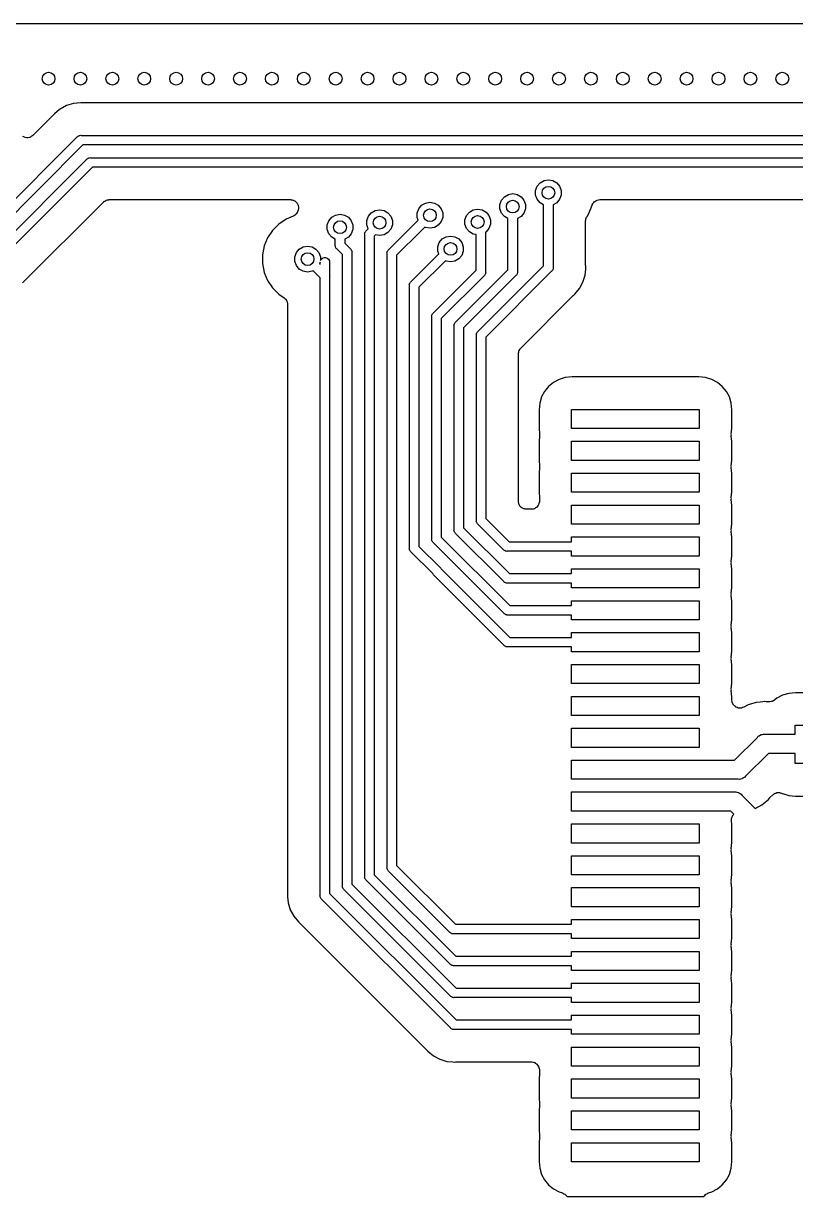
# Model space of a CAD drawing. Extents: x 552.7 to 632.3, y 410.9 to 459.8.
# Drawn here: x 568.56 to 580.66, y 441.38 to 459.78 of the extents above; entities that cross this region are included whole.
import ezdxf

# ---------------------------------------------------------------- set-up
doc = ezdxf.new("R2010")
doc.units = 0
doc.header["$MEASUREMENT"] = 0
doc.layers.add('BLACK', color=7, linetype='CONTINUOUS')

msp = doc.modelspace()

# ---------------------------------------------------------------- linework, layer by layer
at = {"layer": 'BLACK', "linetype": 'CONTINUOUS'}
for p, q in [((552.785, 459.776), (604.042, 459.776)), ((569.13, 458.433), (569.122, 458.426)), ((569.231, 458.487), (569.13, 458.433)), ((569.341, 458.52), (569.231, 458.487)), ((569.456, 458.531), (569.341, 458.52)), ((569.478, 458.529), (569.456, 458.531)), ((569.484, 458.53), (569.478, 458.529)), ((569.491, 458.529), (569.484, 458.53)), ((583.419, 458.529), (569.491, 458.529)), ((569.019, 458.333), (568.706, 458.02)), ((569.022, 458.338), (569.019, 458.333)), ((569.027, 458.342), (569.022, 458.338)), ((569.041, 458.36), (569.027, 458.342)), ((569.122, 458.426), (569.041, 458.36)), ((569.122, 458.426), (569.122, 458.426)), ((567.519, 456.115), (569.4, 457.996)), ((568.564, 457.996), (568.545, 458.004)), ((568.583, 457.987), (568.564, 457.996)), ((568.584, 457.987), (568.583, 457.987)), ((568.586, 457.986), (568.584, 457.987)), ((568.606, 457.985), (568.586, 457.986)), ((568.627, 457.983), (568.606, 457.985)), ((568.628, 457.984), (568.627, 457.983)), ((568.63, 457.984), (568.628, 457.984)), ((568.649, 457.989), (568.63, 457.984)), ((568.669, 457.995), (568.649, 457.989)), ((568.671, 457.996), (568.669, 457.995)), ((568.672, 457.996), (568.671, 457.996)), ((568.689, 458.008), (568.672, 457.996)), ((568.706, 458.02), (568.689, 458.008)), ((569.4, 457.996), (569.407, 458.004)), ((569.407, 458.004), (569.415, 458.009)), ((569.415, 458.009), (569.423, 458.015)), ((569.423, 458.015), (569.427, 458.016)), ((569.427, 458.016), (569.43, 458.017)), ((569.43, 458.017), (569.439, 458.019)), ((569.439, 458.019), (569.449, 458.022)), ((569.449, 458.022), (569.459, 458.021)), ((569.459, 458.021), (583.451, 458.021)), ((569.487, 457.871), (567.645, 456.029)), ((583.423, 457.871), (569.487, 457.871)), ((567.869, 455.965), (569.55, 457.646)), ((569.637, 457.521), (567.995, 455.879)), ((569.55, 457.646), (569.557, 457.654)), ((569.557, 457.654), (569.565, 457.659)), ((569.565, 457.659), (569.573, 457.665)), ((569.573, 457.665), (569.577, 457.666)), ((569.577, 457.666), (569.58, 457.667)), ((569.58, 457.667), (569.589, 457.669)), ((569.589, 457.669), (569.599, 457.672)), ((569.599, 457.672), (569.609, 457.671)), ((569.609, 457.671), (583.306, 457.671)), ((583.278, 457.521), (569.637, 457.521)), ((576.584, 457.156), (576.609, 457.222)), ((576.584, 457.085), (576.584, 457.156)), ((576.609, 457.222), (576.654, 457.276)), ((576.654, 457.276), (576.715, 457.311)), ((576.715, 457.311), (576.784, 457.324)), ((576.784, 457.324), (576.854, 457.311)), ((576.854, 457.311), (576.915, 457.276)), ((576.915, 457.276), (576.96, 457.222)), ((576.96, 457.222), (576.984, 457.156)), ((576.984, 457.156), (576.984, 457.085)), ((568.54, 455.706), (569.81, 456.975)), ((569.81, 456.975), (569.815, 456.979)), ((569.815, 456.979), (569.818, 456.983)), ((569.818, 456.983), (569.832, 456.991)), ((569.832, 456.991), (569.846, 457.001)), ((569.846, 457.001), (569.851, 457.002)), ((569.851, 457.002), (569.856, 457.005)), ((569.856, 457.005), (569.873, 457.008)), ((569.873, 457.008), (569.889, 457.012)), ((569.889, 457.012), (569.894, 457.012)), ((569.894, 457.012), (569.9, 457.013)), ((569.9, 457.013), (572.741, 457.013)), ((572.741, 457.013), (572.754, 457.01)), ((572.754, 457.01), (572.768, 457.01)), ((572.768, 457.01), (572.776, 457.006)), ((572.776, 457.006), (572.784, 457.005)), ((572.784, 457.005), (572.796, 456.998)), ((572.796, 456.998), (572.809, 456.993)), ((572.809, 456.993), (572.815, 456.987)), ((572.815, 456.987), (572.822, 456.983)), ((572.822, 456.983), (572.831, 456.972)), ((572.831, 456.972), (572.841, 456.963)), ((572.841, 456.963), (572.845, 456.956)), ((574.797, 456.925), (574.858, 456.96)), ((574.858, 456.96), (574.927, 456.972)), ((574.927, 456.972), (574.997, 456.96)), ((574.997, 456.96), (575.058, 456.925)), ((576.025, 456.939), (576.049, 457.005)), ((576.049, 457.005), (576.095, 457.059)), ((576.095, 457.059), (576.156, 457.094)), ((576.156, 457.094), (576.225, 457.107)), ((576.225, 457.107), (576.295, 457.094)), ((576.295, 457.094), (576.356, 457.059)), ((576.356, 457.059), (576.401, 457.005)), ((576.401, 457.005), (576.425, 456.939)), ((576.609, 457.019), (576.584, 457.085)), ((576.654, 456.965), (576.609, 457.019)), ((576.709, 456.933), (576.654, 456.965)), ((576.915, 456.965), (576.859, 456.933)), ((576.96, 457.019), (576.915, 456.965)), ((576.984, 457.085), (576.96, 457.019)), ((577.481, 456.952), (577.494, 456.967)), ((577.494, 456.967), (577.507, 456.983)), ((577.507, 456.983), (577.509, 456.984)), ((577.509, 456.984), (577.51, 456.985)), ((577.51, 456.985), (577.528, 456.995)), ((577.528, 456.995), (577.546, 457.005)), ((577.546, 457.005), (577.547, 457.005)), ((577.547, 457.005), (577.548, 457.006)), ((577.548, 457.006), (577.569, 457.009)), ((577.569, 457.009), (577.589, 457.013)), ((577.589, 457.013), (583.015, 457.013)), ((572.82, 456.776), (572.806, 456.767)), ((572.823, 456.78), (572.82, 456.776)), ((572.827, 456.784), (572.823, 456.78)), ((572.836, 456.798), (572.827, 456.784)), ((572.847, 456.811), (572.836, 456.798)), ((572.845, 456.956), (572.851, 456.949)), ((572.848, 456.816), (572.847, 456.811)), ((572.851, 456.821), (572.848, 456.816)), ((572.851, 456.949), (572.855, 456.936)), ((572.858, 456.837), (572.851, 456.821)), ((572.855, 456.936), (572.862, 456.924)), ((572.861, 456.851), (572.858, 456.837)), ((572.866, 456.864), (572.861, 456.851)), ((572.862, 456.924), (572.863, 456.916)), ((572.863, 456.916), (572.866, 456.908)), ((572.866, 456.908), (572.866, 456.894)), ((572.866, 456.894), (572.867, 456.88)), ((572.867, 456.88), (572.866, 456.872)), ((572.866, 456.872), (572.866, 456.864)), ((573.449, 456.772), (573.518, 456.784)), ((573.518, 456.784), (573.588, 456.772)), ((573.962, 456.753), (574.008, 456.807)), ((574.008, 456.807), (574.069, 456.843)), ((574.069, 456.843), (574.138, 456.855)), ((574.138, 456.855), (574.208, 456.843)), ((574.208, 456.843), (574.269, 456.807)), ((574.269, 456.807), (574.314, 456.753)), ((574.727, 456.805), (574.752, 456.871)), ((574.727, 456.734), (574.727, 456.805)), ((574.752, 456.871), (574.797, 456.925)), ((575.058, 456.925), (575.103, 456.871)), ((575.103, 456.871), (575.127, 456.805)), ((575.127, 456.805), (575.127, 456.734)), ((575.499, 456.765), (575.545, 456.819)), ((575.545, 456.819), (575.606, 456.854)), ((575.606, 456.854), (575.675, 456.866)), ((575.675, 456.866), (575.745, 456.854)), ((575.745, 456.854), (575.806, 456.819)), ((575.806, 456.819), (575.851, 456.765)), ((576.025, 456.868), (576.025, 456.939)), ((576.049, 456.802), (576.025, 456.868)), ((576.095, 456.748), (576.049, 456.802)), ((576.401, 456.802), (576.356, 456.748)), ((576.425, 456.868), (576.401, 456.802)), ((576.425, 456.939), (576.425, 456.868)), ((576.709, 455.976), (576.709, 456.933)), ((576.859, 456.933), (576.859, 455.948)), ((577.389, 456.751), (577.412, 456.785)), ((577.412, 456.785), (577.47, 456.926)), ((577.47, 456.926), (577.471, 456.927)), ((577.471, 456.927), (577.472, 456.93)), ((577.472, 456.93), (577.479, 456.949)), ((577.479, 456.949), (577.48, 456.95)), ((577.48, 456.95), (577.481, 456.952)), ((572.559, 456.63), (572.46, 456.531)), ((572.675, 456.707), (572.559, 456.63)), ((572.782, 456.752), (572.675, 456.707)), ((572.787, 456.755), (572.782, 456.752)), ((572.793, 456.757), (572.787, 456.755)), ((572.806, 456.767), (572.793, 456.757)), ((573.318, 456.616), (573.342, 456.682)), ((573.318, 456.545), (573.318, 456.616)), ((573.342, 456.682), (573.388, 456.736)), ((573.388, 456.736), (573.449, 456.772)), ((573.588, 456.772), (573.649, 456.736)), ((573.649, 456.736), (573.694, 456.682)), ((573.694, 456.682), (573.718, 456.616)), ((573.718, 456.616), (573.718, 456.545)), ((573.938, 456.687), (573.962, 456.753)), ((573.938, 456.617), (573.938, 456.687)), ((573.96, 456.556), (573.938, 456.617)), ((574.279, 456.227), (574.679, 456.627)), ((574.314, 456.753), (574.338, 456.687)), ((574.338, 456.617), (574.314, 456.55)), ((574.338, 456.687), (574.338, 456.617)), ((574.679, 456.627), (574.743, 456.691)), ((574.679, 456.627), (574.679, 456.627)), ((574.743, 456.691), (574.727, 456.734)), ((575.058, 456.614), (574.997, 456.578)), ((575.103, 456.668), (575.058, 456.614)), ((575.127, 456.734), (575.103, 456.668)), ((575.475, 456.698), (575.499, 456.765)), ((575.475, 456.628), (575.475, 456.698)), ((575.499, 456.562), (575.475, 456.628)), ((575.851, 456.765), (575.875, 456.698)), ((575.875, 456.628), (575.851, 456.562)), ((575.875, 456.698), (575.875, 456.628)), ((576.15, 456.716), (576.095, 456.748)), ((576.15, 456.614), (576.15, 456.716)), ((576.15, 455.911), (576.15, 456.614)), ((576.15, 456.614), (576.15, 456.614)), ((576.356, 456.748), (576.3, 456.716)), ((576.3, 456.716), (576.3, 455.883)), ((577.367, 456.68), (577.37, 456.695)), ((577.367, 455.979), (577.367, 456.68)), ((577.37, 456.695), (577.371, 456.71)), ((577.371, 456.71), (577.374, 456.717)), ((577.374, 456.717), (577.375, 456.724)), ((577.375, 456.724), (577.383, 456.737)), ((577.383, 456.737), (577.389, 456.751)), ((572.383, 456.415), (572.329, 456.287)), ((572.46, 456.531), (572.383, 456.415)), ((573.342, 456.479), (573.318, 456.545)), ((573.388, 456.425), (573.342, 456.479)), ((573.443, 456.393), (573.388, 456.425)), ((573.649, 456.425), (573.593, 456.393)), ((573.694, 456.479), (573.649, 456.425)), ((573.718, 456.545), (573.694, 456.479)), ((573.904, 456.477), (573.907, 456.486)), ((573.905, 456.467), (573.904, 456.477)), ((573.905, 446.398), (573.905, 456.467)), ((573.907, 456.486), (573.908, 456.496)), ((573.908, 456.496), (573.91, 456.499)), ((573.91, 456.499), (573.911, 456.502)), ((573.911, 456.502), (573.917, 456.51)), ((573.917, 456.51), (573.922, 456.519)), ((573.922, 456.519), (573.929, 456.525)), ((573.929, 456.525), (573.96, 456.556)), ((574.076, 456.46), (574.055, 456.439)), ((574.055, 456.439), (574.055, 446.426)), ((574.138, 456.449), (574.076, 456.46)), ((574.208, 456.461), (574.138, 456.449)), ((574.269, 456.496), (574.208, 456.461)), ((574.314, 456.55), (574.269, 456.496)), ((574.785, 456.521), (574.405, 456.141)), ((574.848, 456.584), (574.785, 456.521)), ((574.785, 456.521), (574.785, 456.521)), ((574.858, 456.578), (574.848, 456.584)), ((574.927, 456.566), (574.858, 456.578)), ((574.997, 456.578), (574.927, 456.566)), ((575.119, 456.396), (575.181, 456.431)), ((575.181, 456.431), (575.25, 456.443)), ((575.25, 456.443), (575.319, 456.431)), ((575.319, 456.431), (575.381, 456.396)), ((575.545, 456.508), (575.499, 456.562)), ((575.606, 456.472), (575.545, 456.508)), ((575.65, 456.465), (575.606, 456.472)), ((575.65, 455.906), (575.65, 456.465)), ((575.806, 456.508), (575.8, 456.504)), ((575.8, 456.504), (575.8, 455.878)), ((575.851, 456.562), (575.806, 456.508)), ((572.329, 456.287), (572.302, 456.15)), ((572.834, 456.182), (572.879, 456.236)), ((572.879, 456.236), (572.941, 456.271)), ((572.941, 456.271), (573.01, 456.283)), ((573.01, 456.283), (573.079, 456.271)), ((573.079, 456.271), (573.141, 456.236)), ((573.141, 456.236), (573.186, 456.182)), ((573.442, 456.291), (573.443, 456.301)), ((573.445, 456.282), (573.442, 456.291)), ((573.443, 456.301), (573.443, 456.393)), ((573.447, 456.272), (573.445, 456.282)), ((573.448, 456.269), (573.447, 456.272)), ((573.449, 456.266), (573.448, 456.269)), ((573.455, 456.258), (573.449, 456.266)), ((573.46, 456.249), (573.455, 456.258)), ((573.467, 456.243), (573.46, 456.249)), ((573.555, 456.155), (573.467, 456.243)), ((573.593, 456.393), (573.593, 456.329)), ((573.593, 456.329), (573.681, 456.241)), ((573.681, 456.241), (573.688, 456.235)), ((573.688, 456.235), (573.693, 456.226)), ((573.693, 456.226), (573.699, 456.218)), ((574.267, 456.212), (574.272, 456.221)), ((574.272, 456.221), (574.279, 456.227)), ((575.05, 456.275), (575.074, 456.342)), ((575.05, 456.205), (575.05, 456.275)), ((575.074, 456.342), (575.119, 456.396)), ((575.381, 456.396), (575.426, 456.342)), ((575.426, 456.342), (575.45, 456.275)), ((575.45, 456.275), (575.45, 456.205)), ((572.302, 456.15), (572.302, 456.01)), ((572.81, 456.115), (572.834, 456.182)), ((572.81, 456.045), (572.81, 456.115)), ((572.834, 455.978), (572.81, 456.045)), ((573.186, 456.182), (573.21, 456.115)), ((573.21, 456.115), (573.21, 456.059)), ((573.21, 456.059), (573.222, 456.079)), ((573.222, 456.079), (573.242, 456.096)), ((573.242, 456.096), (573.267, 456.105)), ((573.267, 456.105), (573.293, 456.105)), ((573.293, 456.105), (573.318, 456.096)), ((573.318, 456.096), (573.338, 456.079)), ((573.338, 456.079), (573.352, 456.056)), ((573.352, 456.056), (573.355, 456.037)), ((573.355, 456.037), (573.355, 455.83)), ((573.555, 446.253), (573.555, 456.155)), ((573.699, 456.218), (573.7, 456.215)), ((573.7, 456.215), (573.702, 456.212)), ((573.702, 456.212), (573.703, 456.202)), ((573.703, 456.202), (573.706, 456.193)), ((573.706, 456.193), (573.705, 456.183)), ((573.705, 456.183), (573.705, 446.281)), ((574.254, 456.179), (574.257, 456.188)), ((574.255, 456.169), (574.254, 456.179)), ((574.255, 452.373), (574.255, 456.169)), ((574.257, 456.188), (574.258, 456.198)), ((574.258, 456.198), (574.26, 456.201)), ((574.26, 456.201), (574.261, 456.204)), ((574.261, 456.204), (574.267, 456.212)), ((574.405, 456.141), (574.405, 446.571)), ((574.629, 455.725), (575.066, 456.162)), ((575.171, 456.055), (574.755, 455.639)), ((575.066, 456.162), (575.05, 456.205)), ((575.181, 456.049), (575.171, 456.055)), ((575.25, 456.037), (575.181, 456.049)), ((575.319, 456.049), (575.25, 456.037)), ((575.381, 456.084), (575.319, 456.049)), ((575.426, 456.138), (575.381, 456.084)), ((575.45, 456.205), (575.426, 456.138)), ((572.302, 456.01), (572.329, 455.873)), ((572.329, 455.873), (572.383, 455.745)), ((572.879, 455.924), (572.834, 455.978)), ((572.941, 455.889), (572.879, 455.924)), ((573.01, 455.877), (572.941, 455.889)), ((573.079, 455.889), (573.01, 455.877)), ((573.096, 455.898), (573.079, 455.889)), ((573.205, 455.789), (573.096, 455.898)), ((573.205, 456.031), (573.197, 456.009)), ((573.197, 456.009), (573.205, 456.001)), ((573.205, 456.001), (573.205, 456.031)), ((574.979, 455.235), (575.65, 455.906)), ((575.329, 455.09), (576.15, 455.911)), ((575.679, 454.945), (576.709, 455.976)), ((575.798, 455.859), (575.797, 455.849)), ((575.801, 455.868), (575.798, 455.859)), ((575.8, 455.878), (575.801, 455.868)), ((576.835, 455.889), (575.805, 454.859)), ((576.297, 455.854), (576.295, 455.851)), ((576.298, 455.864), (576.297, 455.854)), ((576.301, 455.874), (576.298, 455.864)), ((576.3, 455.883), (576.301, 455.874)), ((576.843, 455.896), (576.835, 455.889)), ((576.848, 455.904), (576.843, 455.896)), ((576.853, 455.912), (576.848, 455.904)), ((576.854, 455.916), (576.853, 455.912)), ((576.856, 455.918), (576.854, 455.916)), ((576.858, 455.928), (576.856, 455.918)), ((576.86, 455.938), (576.858, 455.928)), ((576.859, 455.948), (576.86, 455.938)), ((577.359, 455.83), (577.368, 455.922)), ((577.369, 455.973), (577.367, 455.979)), ((577.368, 455.967), (577.369, 455.973)), ((577.37, 455.945), (577.368, 455.967)), ((577.368, 455.922), (577.37, 455.945)), ((577.368, 455.922), (577.368, 455.922)), ((572.383, 455.745), (572.46, 455.629)), ((573.205, 455.563), (573.205, 455.789)), ((573.355, 455.83), (573.356, 455.827)), ((573.356, 455.827), (573.355, 455.817)), ((573.355, 455.817), (573.355, 446.131)), ((574.604, 455.677), (574.607, 455.686)), ((574.605, 455.667), (574.604, 455.677)), ((574.607, 455.686), (574.608, 455.696)), ((574.608, 455.696), (574.61, 455.699)), ((574.61, 455.699), (574.611, 455.702)), ((574.611, 455.702), (574.617, 455.71)), ((574.617, 455.71), (574.622, 455.719)), ((574.622, 455.719), (574.629, 455.725)), ((575.776, 455.82), (575.105, 455.149)), ((576.276, 455.825), (575.455, 455.004)), ((575.783, 455.826), (575.776, 455.82)), ((575.788, 455.835), (575.783, 455.826)), ((575.794, 455.843), (575.788, 455.835)), ((575.795, 455.846), (575.794, 455.843)), ((575.797, 455.849), (575.795, 455.846)), ((576.283, 455.831), (576.276, 455.825)), ((576.288, 455.84), (576.283, 455.831)), ((576.294, 455.848), (576.288, 455.84)), ((576.295, 455.851), (576.294, 455.848)), ((577.272, 455.619), (577.326, 455.72)), ((577.326, 455.72), (577.359, 455.83)), ((572.46, 455.629), (572.559, 455.53)), ((572.559, 455.53), (572.641, 455.475)), ((573.205, 450.983), (573.205, 455.563)), ((573.205, 455.563), (573.205, 455.563)), ((574.605, 451.548), (574.605, 455.667)), ((574.755, 455.639), (574.755, 451.576)), ((576.35, 454.686), (577.172, 455.508)), ((577.172, 455.508), (577.177, 455.511)), ((577.177, 455.511), (577.181, 455.516)), ((577.181, 455.516), (577.199, 455.53)), ((577.199, 455.53), (577.272, 455.619)), ((572.641, 455.475), (572.654, 455.463)), ((572.654, 455.463), (572.667, 455.451)), ((572.667, 455.451), (572.669, 455.448)), ((572.669, 455.448), (572.672, 455.445)), ((572.672, 455.445), (572.68, 455.429)), ((572.68, 455.429), (572.689, 455.413)), ((572.689, 455.413), (572.69, 455.409)), ((572.69, 455.409), (572.692, 455.405)), ((572.692, 455.405), (572.694, 455.387)), ((572.694, 455.387), (572.697, 455.37)), ((572.697, 455.37), (572.697, 450.955)), ((574.954, 455.187), (574.957, 455.196)), ((574.955, 455.177), (574.954, 455.187)), ((574.955, 451.693), (574.955, 455.177)), ((574.957, 455.196), (574.958, 455.206)), ((574.958, 455.206), (574.96, 455.209)), ((574.96, 455.209), (574.961, 455.212)), ((574.961, 455.212), (574.967, 455.22)), ((574.967, 455.22), (574.972, 455.229)), ((574.972, 455.229), (574.979, 455.235)), ((575.105, 455.149), (575.105, 451.721)), ((575.304, 455.042), (575.307, 455.051)), ((575.305, 455.032), (575.304, 455.042)), ((575.305, 451.838), (575.305, 455.032)), ((575.307, 455.051), (575.308, 455.061)), ((575.308, 455.061), (575.31, 455.064)), ((575.31, 455.064), (575.311, 455.067)), ((575.311, 455.067), (575.317, 455.075)), ((575.317, 455.075), (575.322, 455.084)), ((575.322, 455.084), (575.329, 455.09)), ((575.455, 455.004), (575.455, 451.866)), ((575.667, 454.93), (575.672, 454.939)), ((575.672, 454.939), (575.679, 454.945)), ((575.654, 454.897), (575.657, 454.906)), ((575.655, 454.887), (575.654, 454.897)), ((575.655, 451.983), (575.655, 454.887)), ((575.657, 454.906), (575.658, 454.916)), ((575.658, 454.916), (575.66, 454.919)), ((575.66, 454.919), (575.661, 454.922)), ((575.661, 454.922), (575.667, 454.93)), ((575.805, 454.859), (575.805, 452.011)), ((576.313, 454.596), (576.314, 454.601)), ((576.313, 452.284), (576.313, 454.596)), ((576.314, 454.607), (576.318, 454.623)), ((576.314, 454.601), (576.314, 454.607)), ((576.318, 454.623), (576.321, 454.639)), ((576.321, 454.639), (576.323, 454.644)), ((576.323, 454.644), (576.325, 454.65)), ((576.325, 454.65), (576.334, 454.663)), ((576.334, 454.663), (576.343, 454.678)), ((576.343, 454.678), (576.347, 454.681)), ((576.347, 454.681), (576.35, 454.686)), ((577.049, 454.224), (576.953, 454.195)), ((577.155, 454.235), (577.049, 454.224)), ((579.142, 454.235), (577.155, 454.235)), ((579.248, 454.224), (579.142, 454.235)), ((579.344, 454.195), (579.248, 454.224)), ((576.787, 454.085), (576.724, 454.007)), ((576.865, 454.148), (576.787, 454.085)), ((576.953, 454.195), (576.865, 454.148)), ((579.432, 454.148), (579.344, 454.195)), ((579.509, 454.085), (579.432, 454.148)), ((579.573, 454.007), (579.509, 454.085)), ((576.677, 453.919), (576.648, 453.823)), ((576.724, 454.007), (576.677, 453.919)), ((579.62, 453.919), (579.573, 454.007)), ((579.649, 453.823), (579.62, 453.919)), ((576.648, 453.823), (576.637, 453.718)), ((576.637, 453.718), (576.637, 453.43)), ((577.148, 453.424), (577.148, 453.724)), ((577.148, 453.724), (579.148, 453.724)), ((579.148, 453.724), (579.148, 453.424)), ((579.659, 453.718), (579.649, 453.823)), ((579.659, 453.43), (579.659, 453.718)), ((576.637, 453.43), (576.646, 453.336)), ((576.646, 453.311), (576.637, 453.218)), ((576.646, 453.336), (576.646, 453.324)), ((576.646, 453.324), (576.646, 453.311)), ((579.148, 453.424), (577.148, 453.424)), ((579.65, 453.336), (579.659, 453.43)), ((579.651, 453.324), (579.65, 453.336)), ((579.65, 453.311), (579.651, 453.324)), ((579.659, 453.218), (579.65, 453.311)), ((576.637, 453.218), (576.637, 452.93)), ((577.148, 452.924), (577.148, 453.224)), ((577.148, 453.224), (579.148, 453.224)), ((579.148, 453.224), (579.148, 452.924)), ((579.659, 452.93), (579.659, 453.218)), ((576.637, 452.93), (576.646, 452.836)), ((579.148, 452.924), (577.148, 452.924)), ((579.65, 452.836), (579.659, 452.93)), ((576.646, 452.811), (576.637, 452.718)), ((576.646, 452.836), (576.646, 452.824)), ((576.646, 452.824), (576.646, 452.811)), ((579.651, 452.824), (579.65, 452.836)), ((579.65, 452.811), (579.651, 452.824)), ((579.659, 452.718), (579.65, 452.811)), ((576.637, 452.718), (576.637, 452.43)), ((577.148, 452.424), (577.148, 452.724)), ((577.148, 452.724), (579.148, 452.724)), ((579.148, 452.724), (579.148, 452.424)), ((579.659, 452.43), (579.659, 452.718)), ((574.255, 446.543), (574.255, 452.373)), ((574.255, 452.373), (574.255, 452.373)), ((576.637, 452.43), (576.646, 452.336)), ((579.148, 452.424), (577.148, 452.424)), ((579.65, 452.336), (579.659, 452.43)), ((576.315, 452.273), (576.313, 452.284)), ((576.315, 452.262), (576.315, 452.273)), ((576.319, 452.251), (576.315, 452.262)), ((576.321, 452.24), (576.319, 452.251)), ((576.326, 452.231), (576.321, 452.24)), ((576.33, 452.22), (576.326, 452.231)), ((576.337, 452.212), (576.33, 452.22)), ((576.343, 452.202), (576.337, 452.212)), ((576.351, 452.195), (576.343, 452.202)), ((576.358, 452.187), (576.351, 452.195)), ((576.368, 452.181), (576.358, 452.187)), ((576.377, 452.174), (576.368, 452.181)), ((576.387, 452.17), (576.377, 452.174)), ((576.583, 452.178), (576.569, 452.168)), ((576.598, 452.187), (576.583, 452.178)), ((576.601, 452.19), (576.598, 452.187)), ((576.605, 452.193), (576.601, 452.19)), ((576.615, 452.207), (576.605, 452.193)), ((576.626, 452.22), (576.615, 452.207)), ((576.628, 452.225), (576.626, 452.22)), ((576.631, 452.229), (576.628, 452.225)), ((576.635, 452.246), (576.631, 452.229)), ((576.641, 452.262), (576.635, 452.246)), ((576.643, 452.271), (576.641, 452.267)), ((576.641, 452.267), (576.641, 452.262)), ((576.646, 452.311), (576.643, 452.271)), ((576.646, 452.336), (576.646, 452.324)), ((576.646, 452.324), (576.646, 452.311)), ((577.148, 451.924), (577.148, 452.224)), ((577.148, 452.224), (579.148, 452.224)), ((579.148, 452.224), (579.148, 451.924)), ((579.651, 452.324), (579.65, 452.336)), ((579.65, 452.311), (579.651, 452.324)), ((579.659, 452.218), (579.65, 452.311)), ((579.659, 451.93), (579.659, 452.218)), ((575.805, 452.011), (576.167, 451.649)), ((576.397, 452.164), (576.387, 452.17)), ((576.408, 452.163), (576.397, 452.164)), ((576.418, 452.159), (576.408, 452.163)), ((576.429, 452.159), (576.418, 452.159)), ((576.44, 452.157), (576.429, 452.159)), ((576.516, 452.157), (576.44, 452.157)), ((576.521, 452.158), (576.516, 452.157)), ((576.526, 452.157), (576.521, 452.158)), ((576.543, 452.161), (576.526, 452.157)), ((576.56, 452.164), (576.543, 452.161)), ((576.564, 452.167), (576.56, 452.164)), ((576.569, 452.168), (576.564, 452.167)), ((575.304, 451.828), (575.305, 451.838)), ((575.307, 451.819), (575.304, 451.828)), ((575.308, 451.809), (575.307, 451.819)), ((575.31, 451.806), (575.308, 451.809)), ((575.311, 451.803), (575.31, 451.806)), ((575.455, 451.866), (576.172, 451.149)), ((575.654, 451.973), (575.655, 451.983)), ((575.657, 451.964), (575.654, 451.973)), ((575.658, 451.954), (575.657, 451.964)), ((575.66, 451.951), (575.658, 451.954)), ((575.661, 451.948), (575.66, 451.951)), ((575.667, 451.94), (575.661, 451.948)), ((575.672, 451.931), (575.667, 451.94)), ((575.679, 451.925), (575.672, 451.931)), ((576.081, 451.523), (575.679, 451.925)), ((579.148, 451.924), (577.148, 451.924)), ((579.65, 451.836), (579.659, 451.93)), ((579.651, 451.824), (579.65, 451.836)), ((579.65, 451.811), (579.651, 451.824)), ((579.659, 451.718), (579.65, 451.811)), ((574.954, 451.683), (574.955, 451.693)), ((574.957, 451.674), (574.954, 451.683)), ((574.958, 451.664), (574.957, 451.674)), ((574.96, 451.661), (574.958, 451.664)), ((574.961, 451.658), (574.96, 451.661)), ((574.967, 451.65), (574.961, 451.658)), ((574.972, 451.641), (574.967, 451.65)), ((574.979, 451.635), (574.972, 451.641)), ((576.091, 450.523), (574.979, 451.635)), ((575.105, 451.721), (576.177, 450.649)), ((575.317, 451.795), (575.311, 451.803)), ((575.322, 451.786), (575.317, 451.795)), ((575.329, 451.78), (575.322, 451.786)), ((576.086, 451.023), (575.329, 451.78)), ((576.167, 451.649), (577.148, 451.649)), ((577.148, 451.649), (577.148, 451.724)), ((577.148, 451.724), (579.148, 451.724)), ((579.148, 451.724), (579.148, 451.424)), ((579.659, 451.43), (579.659, 451.718)), ((574.604, 451.538), (574.605, 451.548)), ((574.607, 451.529), (574.604, 451.538)), ((574.608, 451.519), (574.607, 451.529)), ((574.61, 451.516), (574.608, 451.519)), ((574.611, 451.513), (574.61, 451.516)), ((574.617, 451.505), (574.611, 451.513)), ((574.622, 451.496), (574.617, 451.505)), ((574.629, 451.49), (574.622, 451.496)), ((574.971, 451.148), (574.629, 451.49)), ((574.755, 451.576), (575.091, 451.24)), ((576.087, 451.515), (576.081, 451.523)), ((576.096, 451.511), (576.087, 451.515)), ((576.104, 451.505), (576.096, 451.511)), ((576.107, 451.504), (576.104, 451.505)), ((576.11, 451.502), (576.107, 451.504)), ((576.12, 451.501), (576.11, 451.502)), ((576.13, 451.498), (576.12, 451.501)), ((576.139, 451.499), (576.13, 451.498)), ((577.148, 451.499), (576.139, 451.499)), ((577.148, 451.424), (577.148, 451.499)), ((579.148, 451.424), (577.148, 451.424)), ((579.65, 451.336), (579.659, 451.43)), ((579.651, 451.324), (579.65, 451.336)), ((579.65, 451.311), (579.651, 451.324)), ((579.659, 451.218), (579.65, 451.311)), ((574.977, 451.14), (574.971, 451.148)), ((574.971, 451.148), (574.971, 451.148)), ((574.982, 451.131), (574.977, 451.14)), ((574.989, 451.125), (574.982, 451.131)), ((576.091, 450.023), (574.989, 451.125)), ((575.091, 451.24), (575.098, 451.234)), ((575.098, 451.234), (575.103, 451.225)), ((575.103, 451.225), (575.109, 451.217)), ((575.109, 451.217), (575.109, 451.217)), ((575.109, 451.217), (576.177, 450.149)), ((576.172, 451.149), (577.148, 451.149)), ((577.148, 451.149), (577.148, 451.224)), ((577.148, 451.224), (579.148, 451.224)), ((579.148, 451.224), (579.148, 450.924)), ((579.659, 450.93), (579.659, 451.218)), ((572.697, 450.955), (572.697, 450.955)), ((572.697, 450.955), (572.697, 450.955)), ((572.697, 450.955), (572.697, 446.135)), ((573.205, 446.103), (573.205, 450.983)), ((573.205, 450.983), (573.205, 450.983)), ((576.092, 451.015), (576.086, 451.023)), ((576.101, 451.011), (576.092, 451.015)), ((576.109, 451.005), (576.101, 451.011)), ((576.112, 451.004), (576.109, 451.005)), ((576.115, 451.002), (576.112, 451.004)), ((576.125, 451.001), (576.115, 451.002)), ((576.135, 450.998), (576.125, 451.001)), ((576.144, 450.999), (576.135, 450.998)), ((577.148, 450.999), (576.144, 450.999)), ((577.148, 450.924), (577.148, 450.999)), ((579.148, 450.924), (577.148, 450.924)), ((579.65, 450.836), (579.659, 450.93)), ((577.148, 450.649), (577.148, 450.724)), ((577.148, 450.724), (579.148, 450.724)), ((579.148, 450.724), (579.148, 450.424)), ((579.651, 450.824), (579.65, 450.836)), ((579.65, 450.811), (579.651, 450.824)), ((579.659, 450.718), (579.65, 450.811)), ((579.659, 450.43), (579.659, 450.718)), ((576.097, 450.515), (576.091, 450.523)), ((576.177, 450.649), (577.148, 450.649)), ((576.106, 450.511), (576.097, 450.515)), ((576.114, 450.505), (576.106, 450.511)), ((576.117, 450.504), (576.114, 450.505)), ((576.12, 450.502), (576.117, 450.504)), ((576.13, 450.501), (576.12, 450.502)), ((576.14, 450.498), (576.13, 450.501)), ((576.149, 450.499), (576.14, 450.498)), ((577.148, 450.499), (576.149, 450.499)), ((577.148, 450.424), (577.148, 450.499)), ((579.148, 450.424), (577.148, 450.424)), ((579.65, 450.336), (579.659, 450.43)), ((579.651, 450.324), (579.65, 450.336)), ((577.148, 450.149), (577.148, 450.224)), ((577.148, 450.224), (579.148, 450.224)), ((579.148, 450.224), (579.148, 449.924)), ((579.65, 450.311), (579.651, 450.324)), ((579.659, 450.218), (579.65, 450.311)), ((579.659, 449.93), (579.659, 450.218)), ((576.097, 450.015), (576.091, 450.023)), ((576.106, 450.011), (576.097, 450.015)), ((576.114, 450.005), (576.106, 450.011)), ((576.117, 450.004), (576.114, 450.005)), ((576.12, 450.002), (576.117, 450.004)), ((576.13, 450.001), (576.12, 450.002)), ((576.14, 449.998), (576.13, 450.001)), ((576.149, 449.999), (576.14, 449.998)), ((577.148, 449.999), (576.149, 449.999)), ((576.177, 450.149), (577.148, 450.149)), ((577.148, 449.924), (577.148, 449.999)), ((579.148, 449.924), (577.148, 449.924)), ((579.65, 449.836), (579.659, 449.93)), ((579.651, 449.824), (579.65, 449.836)), ((579.65, 449.811), (579.651, 449.824)), ((579.659, 449.718), (579.65, 449.811)), ((577.148, 449.424), (577.148, 449.724)), ((577.148, 449.724), (579.148, 449.724)), ((579.148, 449.724), (579.148, 449.424)), ((579.659, 449.43), (579.659, 449.718)), ((579.148, 449.424), (577.148, 449.424)), ((579.65, 449.336), (579.659, 449.43)), ((579.651, 449.324), (579.65, 449.336)), ((579.65, 449.311), (579.651, 449.324)), ((579.659, 449.218), (579.65, 449.311)), ((580.455, 449.242), (580.366, 449.194)), ((580.55, 449.271), (580.455, 449.242)), ((580.656, 449.281), (580.55, 449.271)), ((581.205, 449.281), (580.656, 449.281)), ((577.148, 448.924), (577.148, 449.224)), ((577.148, 449.224), (579.148, 449.224)), ((579.148, 449.224), (579.148, 448.924)), ((579.659, 449.165), (579.659, 449.218)), ((579.663, 449.145), (579.659, 449.165)), ((579.666, 449.126), (579.663, 449.145)), ((579.667, 449.124), (579.666, 449.126)), ((579.667, 449.122), (579.667, 449.124)), ((579.677, 449.104), (579.667, 449.122)), ((579.686, 449.087), (579.677, 449.104)), ((579.688, 449.085), (579.686, 449.087)), ((579.689, 449.083), (579.688, 449.085)), ((579.704, 449.071), (579.689, 449.083)), ((579.719, 449.057), (579.704, 449.071)), ((579.721, 449.056), (579.719, 449.057)), ((579.723, 449.055), (579.721, 449.056)), ((579.742, 449.048), (579.723, 449.055)), ((579.76, 449.041), (579.742, 449.048)), ((579.827, 449.047), (579.808, 449.04)), ((579.846, 449.053), (579.827, 449.047)), ((579.917, 449.091), (579.846, 449.053)), ((580.041, 449.128), (579.917, 449.091)), ((580.103, 449.135), (580.041, 449.128)), ((580.144, 449.139), (580.103, 449.135)), ((580.17, 449.141), (580.144, 449.139)), ((580.144, 449.139), (580.144, 449.139)), ((580.196, 449.139), (580.17, 449.141)), ((580.202, 449.139), (580.196, 449.139)), ((580.209, 449.138), (580.202, 449.139)), ((580.252, 449.138), (580.209, 449.138)), ((580.273, 449.142), (580.252, 449.138)), ((580.294, 449.145), (580.273, 449.142)), ((580.295, 449.146), (580.294, 449.145)), ((580.296, 449.146), (580.295, 449.146)), ((580.314, 449.156), (580.296, 449.146)), ((580.333, 449.167), (580.314, 449.156)), ((580.366, 449.194), (580.333, 449.167)), ((579.148, 448.924), (577.148, 448.924)), ((579.762, 449.041), (579.76, 449.041)), ((579.764, 449.04), (579.762, 449.041)), ((579.784, 449.04), (579.764, 449.04)), ((579.804, 449.039), (579.784, 449.04)), ((579.806, 449.04), (579.804, 449.039)), ((579.808, 449.04), (579.806, 449.04)), ((577.148, 448.424), (577.148, 448.724)), ((577.148, 448.724), (579.148, 448.724)), ((579.148, 448.724), (579.148, 448.424)), ((580.65, 448.63), (580.65, 448.77)), ((580.65, 448.77), (581.25, 448.77)), ((579.702, 448.224), (580.059, 448.581)), ((580.059, 448.581), (580.072, 448.597)), ((580.072, 448.597), (580.089, 448.607)), ((580.089, 448.607), (580.106, 448.618)), ((580.106, 448.618), (580.112, 448.62)), ((580.112, 448.62), (580.118, 448.623)), ((580.118, 448.623), (580.138, 448.627)), ((580.138, 448.627), (580.157, 448.632)), ((580.157, 448.632), (580.177, 448.63)), ((580.177, 448.63), (580.65, 448.63)), ((579.148, 448.424), (577.148, 448.424)), ((580.232, 448.33), (579.875, 447.972)), ((580.65, 448.33), (580.232, 448.33)), ((580.65, 448.17), (580.65, 448.33)), ((577.148, 448.224), (579.702, 448.224)), ((577.148, 447.924), (577.148, 448.224)), ((581.25, 448.17), (580.65, 448.17)), ((579.844, 447.947), (579.828, 447.936)), ((579.862, 447.957), (579.844, 447.947)), ((579.875, 447.972), (579.862, 447.957)), ((579.757, 447.924), (577.148, 447.924)), ((579.777, 447.922), (579.757, 447.924)), ((579.796, 447.927), (579.777, 447.922)), ((579.816, 447.931), (579.796, 447.927)), ((579.822, 447.934), (579.816, 447.931)), ((579.828, 447.936), (579.822, 447.934)), ((577.148, 447.424), (577.148, 447.724)), ((577.148, 447.724), (579.7, 447.724)), ((579.7, 447.724), (579.719, 447.726)), ((579.719, 447.726), (579.739, 447.72)), ((579.739, 447.72), (579.758, 447.717)), ((579.758, 447.717), (579.764, 447.714)), ((579.764, 447.714), (579.771, 447.712)), ((579.771, 447.712), (579.787, 447.7)), ((579.787, 447.7), (579.804, 447.691)), ((579.804, 447.691), (579.817, 447.675)), ((579.817, 447.675), (580.025, 447.467)), ((580.131, 447.524), (580.231, 447.606)), ((580.231, 447.606), (580.248, 447.627)), ((580.248, 447.627), (580.253, 447.631)), ((580.253, 447.631), (580.256, 447.636)), ((580.256, 447.636), (580.3, 447.679)), ((580.3, 447.679), (580.312, 447.687)), ((580.312, 447.687), (580.322, 447.697)), ((580.322, 447.697), (580.329, 447.7)), ((580.329, 447.7), (580.336, 447.704)), ((580.336, 447.704), (580.35, 447.708)), ((580.35, 447.708), (580.363, 447.714)), ((580.363, 447.714), (580.371, 447.714)), ((580.371, 447.714), (580.378, 447.716)), ((580.378, 447.716), (580.393, 447.715)), ((580.393, 447.715), (580.407, 447.715)), ((580.407, 447.715), (580.415, 447.713)), ((580.415, 447.713), (580.422, 447.712)), ((580.422, 447.712), (580.435, 447.706)), ((580.435, 447.706), (580.449, 447.701)), ((580.449, 447.701), (580.455, 447.698)), ((580.455, 447.698), (580.55, 447.669)), ((580.55, 447.669), (580.656, 447.659)), ((580.656, 447.659), (581.244, 447.659)), ((579.644, 447.424), (577.148, 447.424)), ((579.691, 447.377), (579.644, 447.424)), ((580.025, 447.467), (580.131, 447.524)), ((577.148, 446.924), (577.148, 447.224)), ((577.148, 447.224), (579.148, 447.224)), ((579.148, 447.224), (579.148, 446.924)), ((579.654, 447.296), (579.656, 447.307)), ((579.655, 447.285), (579.654, 447.296)), ((579.654, 447.274), (579.655, 447.285)), ((579.659, 447.218), (579.654, 447.274)), ((579.656, 447.307), (579.657, 447.318)), ((579.657, 447.318), (579.662, 447.328)), ((579.659, 446.93), (579.659, 447.218)), ((579.662, 447.328), (579.664, 447.339)), ((579.664, 447.339), (579.671, 447.348)), ((579.671, 447.348), (579.675, 447.358)), ((579.675, 447.358), (579.683, 447.366)), ((579.683, 447.366), (579.689, 447.375)), ((579.689, 447.375), (579.691, 447.377)), ((579.148, 446.924), (577.148, 446.924)), ((579.65, 446.836), (579.659, 446.93)), ((577.148, 446.424), (577.148, 446.724)), ((577.148, 446.724), (579.148, 446.724)), ((579.148, 446.724), (579.148, 446.424)), ((579.651, 446.824), (579.65, 446.836)), ((579.65, 446.811), (579.651, 446.824)), ((579.659, 446.718), (579.65, 446.811)), ((579.659, 446.43), (579.659, 446.718)), ((574.254, 446.533), (574.255, 446.543)), ((574.257, 446.524), (574.254, 446.533)), ((574.258, 446.514), (574.257, 446.524)), ((574.26, 446.511), (574.258, 446.514)), ((574.261, 446.508), (574.26, 446.511)), ((574.267, 446.5), (574.261, 446.508)), ((574.272, 446.491), (574.267, 446.5)), ((574.279, 446.485), (574.272, 446.491)), ((575.241, 445.523), (574.279, 446.485)), ((574.405, 446.571), (575.327, 445.649)), ((573.904, 446.388), (573.905, 446.398)), ((573.907, 446.379), (573.904, 446.388)), ((573.908, 446.369), (573.907, 446.379)), ((573.91, 446.366), (573.908, 446.369)), ((573.911, 446.363), (573.91, 446.366)), ((573.917, 446.355), (573.911, 446.363)), ((573.922, 446.346), (573.917, 446.355)), ((573.929, 446.34), (573.922, 446.346)), ((575.246, 445.023), (573.929, 446.34)), ((574.055, 446.426), (575.332, 445.149)), ((579.148, 446.424), (577.148, 446.424)), ((579.65, 446.336), (579.659, 446.43)), ((579.651, 446.324), (579.65, 446.336)), ((579.65, 446.311), (579.651, 446.324)), ((579.659, 446.218), (579.65, 446.311)), ((572.696, 446.122), (572.694, 446.1)), ((572.697, 446.135), (572.696, 446.129)), ((572.696, 446.129), (572.696, 446.122)), ((573.355, 446.131), (575.337, 444.149)), ((573.554, 446.243), (573.555, 446.253)), ((573.557, 446.234), (573.554, 446.243)), ((573.558, 446.224), (573.557, 446.234)), ((573.56, 446.221), (573.558, 446.224)), ((573.561, 446.218), (573.56, 446.221)), ((573.567, 446.21), (573.561, 446.218)), ((573.572, 446.201), (573.567, 446.21)), ((573.579, 446.195), (573.572, 446.201)), ((575.251, 444.523), (573.579, 446.195)), ((573.705, 446.281), (575.337, 444.649)), ((577.148, 445.924), (577.148, 446.224)), ((577.148, 446.224), (579.148, 446.224)), ((579.148, 446.224), (579.148, 445.924)), ((579.659, 445.93), (579.659, 446.218)), ((572.694, 446.1), (572.696, 446.078)), ((572.696, 446.078), (572.696, 446.078)), ((572.696, 446.078), (572.705, 445.986)), ((572.705, 445.986), (572.739, 445.876)), ((573.204, 446.093), (573.205, 446.103)), ((573.207, 446.084), (573.204, 446.093)), ((573.208, 446.074), (573.207, 446.084)), ((573.21, 446.071), (573.208, 446.074)), ((573.211, 446.068), (573.21, 446.071)), ((573.217, 446.06), (573.211, 446.068)), ((573.222, 446.051), (573.217, 446.06)), ((573.229, 446.045), (573.222, 446.051)), ((575.251, 444.023), (573.229, 446.045)), ((579.148, 445.924), (577.148, 445.924)), ((579.65, 445.836), (579.659, 445.93)), ((572.739, 445.876), (572.793, 445.775)), ((572.793, 445.775), (572.866, 445.686)), ((579.651, 445.824), (579.65, 445.836)), ((579.65, 445.811), (579.651, 445.824)), ((579.659, 445.718), (579.65, 445.811)), ((572.866, 445.686), (572.883, 445.671)), ((572.883, 445.671), (572.887, 445.667)), ((572.887, 445.667), (572.892, 445.663)), ((572.892, 445.663), (574.869, 443.686)), ((575.327, 445.649), (577.148, 445.649)), ((577.148, 445.649), (577.148, 445.724)), ((577.148, 445.724), (579.148, 445.724)), ((579.148, 445.724), (579.148, 445.424)), ((579.659, 445.43), (579.659, 445.718)), ((575.247, 445.515), (575.241, 445.523)), ((575.256, 445.511), (575.247, 445.515)), ((575.264, 445.505), (575.256, 445.511)), ((575.267, 445.504), (575.264, 445.505)), ((575.27, 445.502), (575.267, 445.504)), ((575.28, 445.501), (575.27, 445.502)), ((575.29, 445.498), (575.28, 445.501)), ((575.299, 445.499), (575.29, 445.498)), ((577.148, 445.499), (575.299, 445.499)), ((577.148, 445.424), (577.148, 445.499)), ((579.148, 445.424), (577.148, 445.424)), ((579.65, 445.336), (579.659, 445.43)), ((577.148, 445.149), (577.148, 445.224)), ((577.148, 445.224), (579.148, 445.224)), ((579.148, 445.224), (579.148, 444.924)), ((579.651, 445.324), (579.65, 445.336)), ((579.65, 445.311), (579.651, 445.324)), ((579.659, 445.218), (579.65, 445.311)), ((579.659, 444.93), (579.659, 445.218)), ((575.252, 445.015), (575.246, 445.023)), ((575.261, 445.011), (575.252, 445.015)), ((575.269, 445.005), (575.261, 445.011)), ((575.272, 445.004), (575.269, 445.005)), ((575.275, 445.002), (575.272, 445.004)), ((575.285, 445.001), (575.275, 445.002)), ((575.295, 444.998), (575.285, 445.001)), ((575.332, 445.149), (577.148, 445.149)), ((575.304, 444.999), (575.295, 444.998)), ((577.148, 444.999), (575.304, 444.999)), ((577.148, 444.924), (577.148, 444.999)), ((579.148, 444.924), (577.148, 444.924)), ((579.65, 444.836), (579.659, 444.93)), ((579.651, 444.824), (579.65, 444.836)), ((579.65, 444.811), (579.651, 444.824)), ((575.337, 444.649), (577.148, 444.649)), ((577.148, 444.649), (577.148, 444.724)), ((577.148, 444.724), (579.148, 444.724)), ((579.148, 444.724), (579.148, 444.424)), ((579.659, 444.718), (579.65, 444.811)), ((579.659, 444.43), (579.659, 444.718)), ((575.257, 444.515), (575.251, 444.523)), ((575.266, 444.511), (575.257, 444.515)), ((575.274, 444.505), (575.266, 444.511)), ((575.277, 444.504), (575.274, 444.505)), ((575.28, 444.502), (575.277, 444.504)), ((575.29, 444.501), (575.28, 444.502)), ((575.3, 444.498), (575.29, 444.501)), ((575.309, 444.499), (575.3, 444.498)), ((577.148, 444.499), (575.309, 444.499)), ((577.148, 444.424), (577.148, 444.499)), ((579.148, 444.424), (577.148, 444.424)), ((579.65, 444.336), (579.659, 444.43)), ((579.651, 444.324), (579.65, 444.336)), ((579.65, 444.311), (579.651, 444.324)), ((579.659, 444.218), (579.65, 444.311)), ((575.337, 444.149), (577.148, 444.149)), ((577.148, 444.149), (577.148, 444.224)), ((577.148, 444.224), (579.148, 444.224)), ((579.148, 444.224), (579.148, 443.924)), ((579.659, 443.93), (579.659, 444.218)), ((575.257, 444.015), (575.251, 444.023)), ((575.266, 444.011), (575.257, 444.015)), ((575.274, 444.005), (575.266, 444.011)), ((575.277, 444.004), (575.274, 444.005)), ((575.28, 444.002), (575.277, 444.004)), ((575.29, 444.001), (575.28, 444.002)), ((575.3, 443.998), (575.29, 444.001)), ((575.309, 443.999), (575.3, 443.998)), ((577.148, 443.999), (575.309, 443.999)), ((577.148, 443.924), (577.148, 443.999)), ((579.148, 443.924), (577.148, 443.924)), ((579.65, 443.836), (579.659, 443.93)), ((577.148, 443.424), (577.148, 443.724)), ((577.148, 443.724), (579.148, 443.724)), ((579.148, 443.724), (579.148, 443.424)), ((579.651, 443.824), (579.65, 443.836)), ((579.65, 443.811), (579.651, 443.824)), ((579.659, 443.718), (579.65, 443.811)), ((579.659, 443.43), (579.659, 443.718)), ((574.869, 443.686), (574.873, 443.681)), ((574.873, 443.681), (574.878, 443.677)), ((574.878, 443.677), (574.892, 443.66)), ((574.892, 443.66), (574.981, 443.587)), ((574.981, 443.587), (575.082, 443.533)), ((575.082, 443.533), (575.192, 443.499)), ((575.192, 443.499), (575.284, 443.49)), ((575.284, 443.49), (575.284, 443.49)), ((575.284, 443.49), (575.306, 443.488)), ((575.306, 443.488), (575.329, 443.49)), ((575.329, 443.49), (575.335, 443.49)), ((575.335, 443.49), (575.341, 443.491)), ((575.341, 443.491), (576.516, 443.491)), ((576.516, 443.491), (576.521, 443.49)), ((576.521, 443.49), (576.526, 443.49)), ((576.526, 443.49), (576.543, 443.486)), ((576.543, 443.486), (576.56, 443.483)), ((576.56, 443.483), (576.564, 443.481)), ((576.564, 443.481), (576.569, 443.48)), ((576.569, 443.48), (576.583, 443.47)), ((576.583, 443.47), (576.598, 443.461)), ((576.598, 443.461), (576.601, 443.457)), ((576.601, 443.457), (576.605, 443.455)), ((576.605, 443.455), (576.615, 443.441)), ((576.615, 443.441), (576.626, 443.427)), ((576.626, 443.427), (576.628, 443.423)), ((576.628, 443.423), (576.631, 443.419)), ((576.631, 443.419), (576.635, 443.402)), ((576.635, 443.402), (576.641, 443.386)), ((576.641, 443.386), (576.641, 443.381)), ((576.641, 443.381), (576.643, 443.376)), ((576.643, 443.376), (576.646, 443.336)), ((579.148, 443.424), (577.148, 443.424)), ((579.65, 443.336), (579.659, 443.43)), ((576.646, 443.311), (576.637, 443.218)), ((576.637, 443.218), (576.637, 442.93)), ((576.646, 443.336), (576.646, 443.324)), ((576.646, 443.324), (576.646, 443.311)), ((577.148, 442.924), (577.148, 443.224)), ((577.148, 443.224), (579.148, 443.224)), ((579.148, 443.224), (579.148, 442.924)), ((579.651, 443.324), (579.65, 443.336)), ((579.65, 443.311), (579.651, 443.324)), ((579.659, 443.218), (579.65, 443.311)), ((579.659, 442.93), (579.659, 443.218)), ((576.637, 442.93), (576.646, 442.836)), ((576.646, 442.811), (576.637, 442.718)), ((576.646, 442.836), (576.646, 442.824)), ((576.646, 442.824), (576.646, 442.811)), ((579.148, 442.924), (577.148, 442.924)), ((579.65, 442.836), (579.659, 442.93)), ((579.651, 442.824), (579.65, 442.836)), ((579.65, 442.811), (579.651, 442.824)), ((579.659, 442.718), (579.65, 442.811)), ((576.637, 442.718), (576.637, 442.43)), ((577.148, 442.424), (577.148, 442.724)), ((577.148, 442.724), (579.148, 442.724)), ((579.148, 442.724), (579.148, 442.424)), ((579.659, 442.43), (579.659, 442.718)), ((576.637, 442.43), (576.646, 442.336)), ((579.148, 442.424), (577.148, 442.424)), ((579.65, 442.336), (579.659, 442.43)), ((576.646, 442.311), (576.637, 442.218)), ((576.646, 442.336), (576.646, 442.324)), ((576.646, 442.324), (576.646, 442.311)), ((579.651, 442.324), (579.65, 442.336)), ((579.65, 442.311), (579.651, 442.324)), ((579.659, 442.218), (579.65, 442.311)), ((576.637, 442.218), (576.637, 441.93)), ((577.148, 441.924), (577.148, 442.224)), ((577.148, 442.224), (579.148, 442.224)), ((579.148, 442.224), (579.148, 441.924)), ((579.659, 441.93), (579.659, 442.218)), ((576.637, 441.93), (576.648, 441.824)), ((579.148, 441.924), (577.148, 441.924)), ((579.649, 441.824), (579.659, 441.93)), ((576.648, 441.824), (576.677, 441.728)), ((576.677, 441.728), (576.724, 441.64)), ((579.573, 441.64), (579.62, 441.728)), ((579.62, 441.728), (579.649, 441.824)), ((576.724, 441.64), (576.787, 441.563)), ((576.787, 441.563), (576.865, 441.499)), ((579.432, 441.499), (579.509, 441.563)), ((579.509, 441.563), (579.573, 441.64)), ((576.865, 441.499), (576.953, 441.452)), ((576.953, 441.452), (577.005, 441.437)), ((577.005, 441.437), (577.008, 441.435)), ((577.008, 441.435), (577.011, 441.434)), ((577.011, 441.434), (577.027, 441.425)), ((577.027, 441.425), (577.044, 441.417)), ((577.044, 441.417), (577.046, 441.414)), ((577.046, 441.414), (577.049, 441.412)), ((577.049, 441.412), (577.061, 441.398)), ((577.061, 441.398), (577.074, 441.384)), ((577.074, 441.384), (577.076, 441.381)), ((577.076, 441.381), (577.077, 441.38)), ((577.077, 441.38), (579.22, 441.38)), ((579.22, 441.38), (579.221, 441.381)), ((579.221, 441.381), (579.222, 441.384)), ((579.222, 441.384), (579.235, 441.398)), ((579.235, 441.398), (579.247, 441.412)), ((579.247, 441.412), (579.25, 441.414)), ((579.25, 441.414), (579.253, 441.417)), ((579.253, 441.417), (579.269, 441.425)), ((579.269, 441.425), (579.285, 441.434)), ((579.285, 441.434), (579.289, 441.435)), ((579.289, 441.435), (579.292, 441.437)), ((579.292, 441.437), (579.344, 441.452)), ((579.344, 441.452), (579.432, 441.499))]:
    msp.add_line(p, q, dxfattribs=at)
at = {"layer": 'BLACK'}
for centre in [(568.95, 458.91), (569.45, 458.91), (569.95, 458.91), (570.45, 458.91), (570.95, 458.91), (571.45, 458.91), (571.95, 458.91), (572.45, 458.91), (572.95, 458.91), (573.45, 458.91), (573.95, 458.91), (574.45, 458.91), (574.95, 458.91), (575.45, 458.91), (575.95, 458.91), (576.45, 458.91), (576.95, 458.91), (577.45, 458.91), (577.95, 458.91), (578.45, 458.91), (578.95, 458.91), (579.45, 458.91), (579.95, 458.91), (580.45, 458.91), (576.784, 457.121), (576.225, 456.904), (574.927, 456.769), (573.518, 456.581), (574.138, 456.652), (575.675, 456.663), (575.25, 456.24), (573.01, 456.08)]:
    msp.add_circle(centre, 0.1, dxfattribs=at)

doc.saveas('drawing.dxf')
